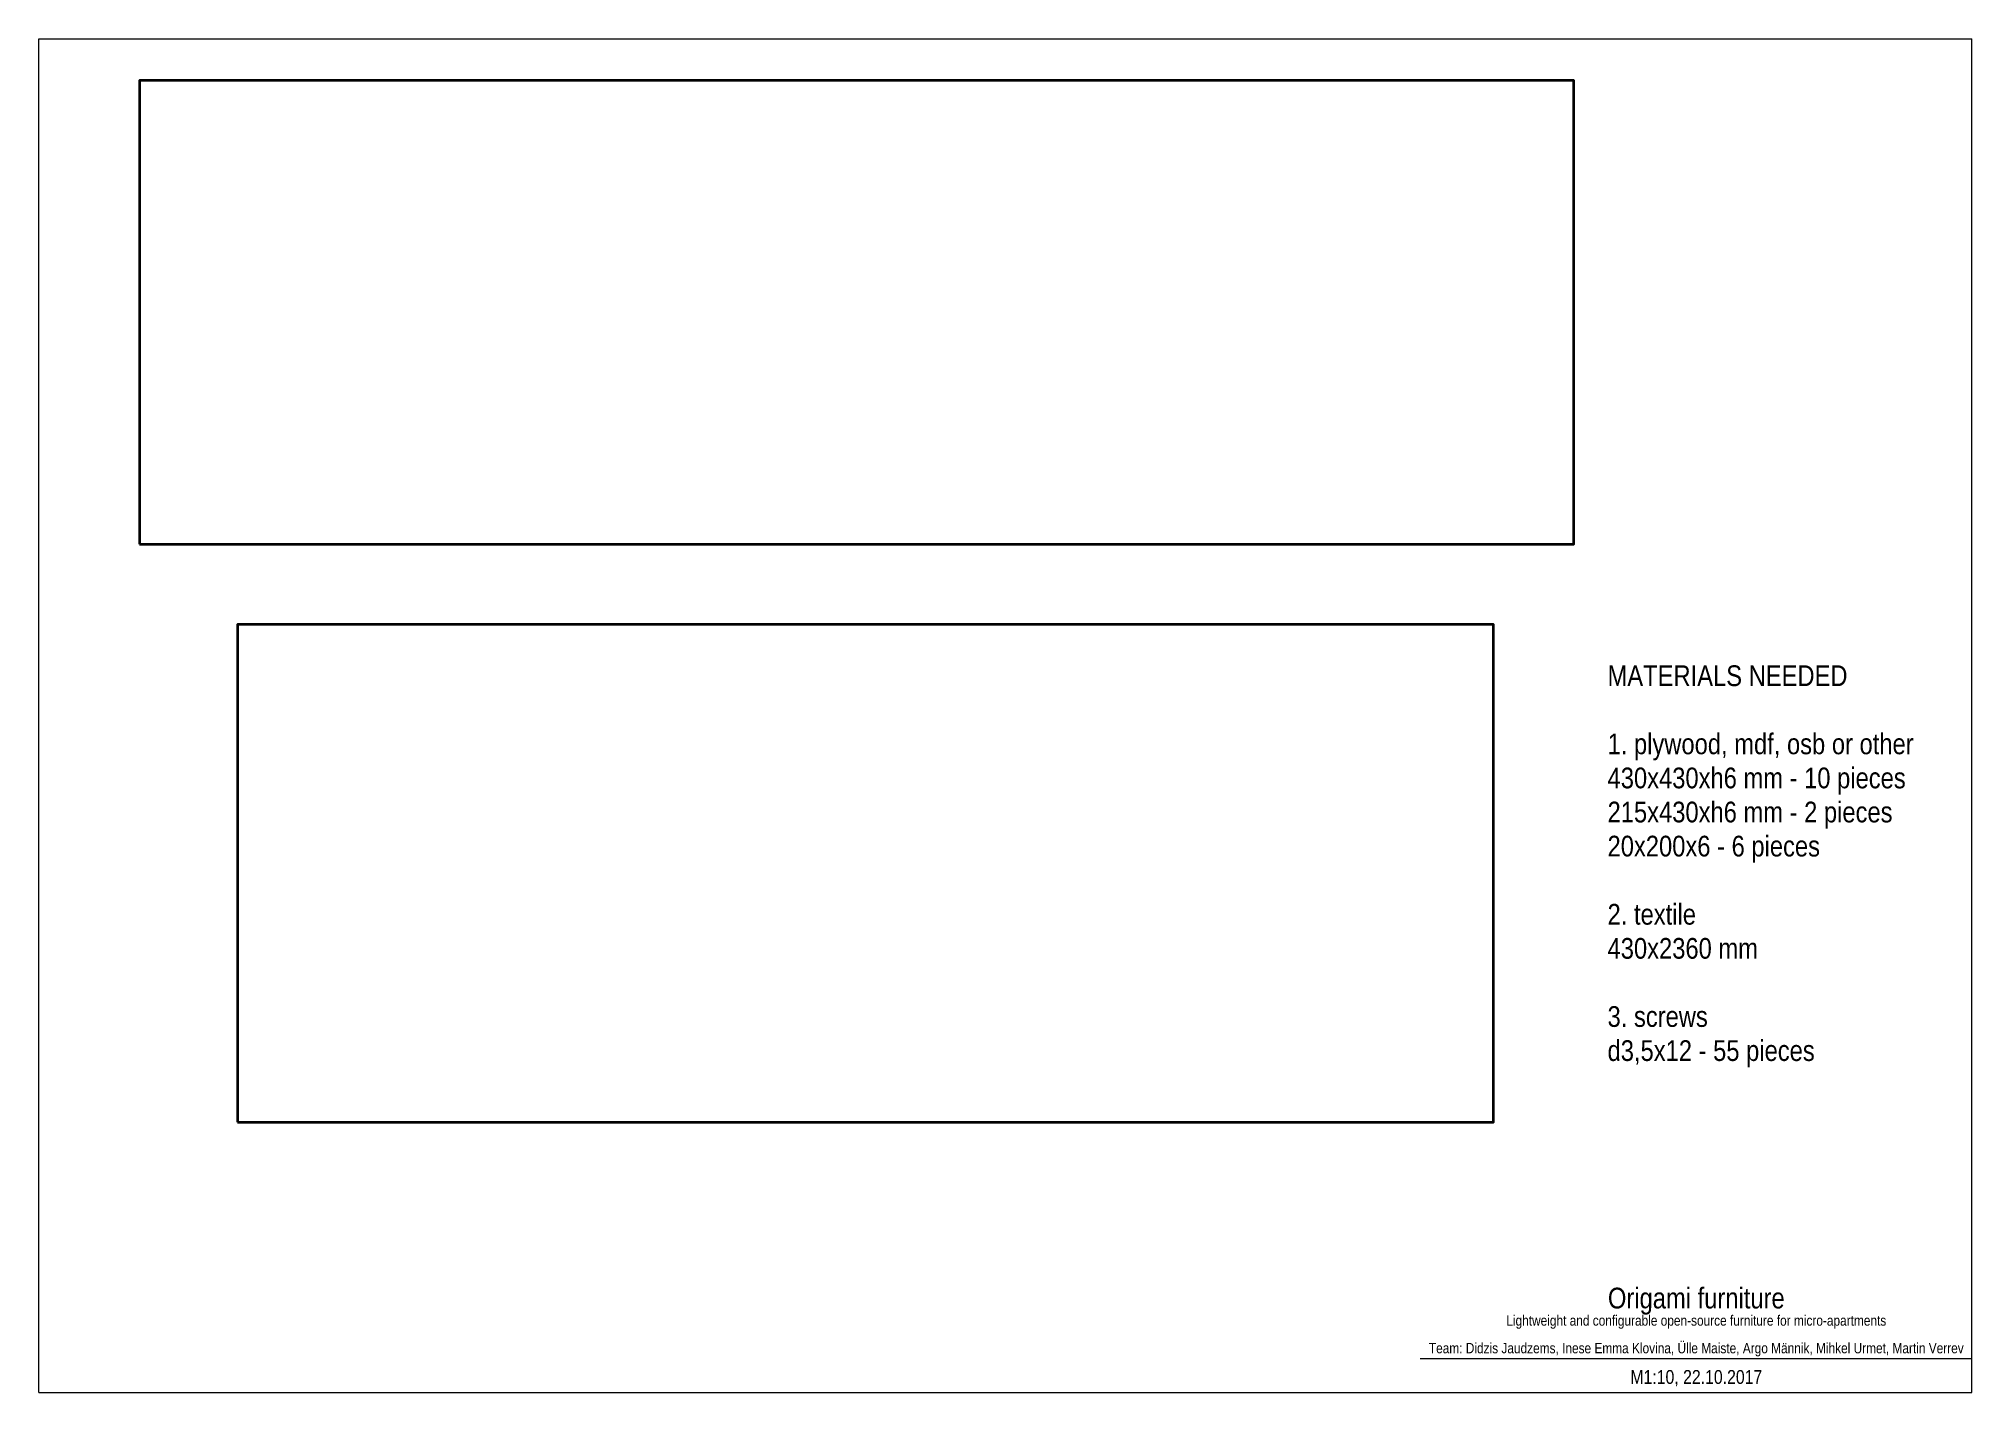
# Paper-space layout 'OrigamiFurniture 02' of a CAD drawing. Header units: millimetres. Extents: x 10 to 290, y 7 to 203.
import ezdxf

# ---------------------------------------------------------------- set-up
doc = ezdxf.new("R2010")
doc.units = ezdxf.units.MM
doc.header["$MEASUREMENT"] = 0
for name, color, linetype in [('KIRJANURK.A', 7, 'Continuous'), ('Notes', 7, 'Continuous'), ('Title Block Lines', 7, 'Continuous')]:
    doc.layers.add(name, color=color, linetype=linetype)
doc.layers.add('NonPlottable_0', color=7, linetype='Continuous', plot=False)
doc.styles.add('GENERATED_STYLE_1', font='')
doc.styles.get('GENERATED_STYLE_1').set_extended_font_data('Arial Narrow')

psp = doc.layouts.new('OrigamiFurniture 02')

# ---------------------------------------------------------------- linework, layer by layer
at = {"layer": 'KIRJANURK.A', "color": 99, "linetype": 'Continuous', "lineweight": 20}
for p, q in [((10, 203), (289.93, 203)), ((10, 7.03), (10, 203)), ((289.93, 7.03), (289.93, 203)), ((10, 7.03), (289.93, 7.03))]:
    psp.add_line(p, q, dxfattribs=at)
at = {"layer": 'NonPlottable_0', "color": 1, "linetype": 'Continuous', "lineweight": 35, "flags": 128}
for points in [[(24.58, 129.8), (232.31, 129.8), (232.31, 196.94), (24.58, 196.94)], [(38.79, 46.12), (220.65, 46.12), (220.65, 118.21), (38.79, 118.21)]]:
    psp.add_lwpolyline(points, close=True, dxfattribs=at)
at = {"layer": 'Title Block Lines', "color": 96, "linetype": 'Continuous', "lineweight": 20}
psp.add_line((290, 11.87), (210.06, 11.87), dxfattribs=at)

# ---------------------------------------------------------------- texts
at = {"layer": 'Notes', "color": 99, "linetype": 'Continuous', "lineweight": 20, "insert": (237.18, 54.1), "char_height": 3, "attachment_point": 7, "line_spacing_factor": 0.986587, "style": 'GENERATED_STYLE_1'}
psp.add_mtext('\\A1;{\\pql;\\fArial Narrow|b0|i0|c0|p34;MATERIALS NEEDED\\P\\pql;\\fArial Narrow|b0|i0|c0|p34;\\P\\pql;\\fArial Narrow|b0|i0|c0|p34;1. \\fArial Narrow|b0|i0|c0|p34;\\C1;plywood, mdf, osb or other\\P\\pql;\\fArial Narrow|b0|i0|c0|p34;\\C99;430x430xh6 mm - 10 pieces\\P\\pql;\\fArial Narrow|b0|i0|c0|p34;215x430xh6 mm - 2 pieces\\P\\pql;\\fArial Narrow|b0|i0|c0|p34;20x200x6 - 6 pieces\\P\\pql;\\fArial Narrow|b0|i0|c0|p34;\\P\\pql;\\fArial Narrow|b0|i0|c0|p34;2. textile\\P\\pql;\\fArial Narrow|b0|i0|c0|p34;430x2360 mm\\P\\pql;\\fArial Narrow|b0|i0|c0|p34;\\P\\pql;\\fArial Narrow|b0|i0|c0|p34;3. screws\\P\\pql;\\fArial Narrow|b0|i0|c0|p34;d3,5x12 - 55 pieces}', dxfattribs=at)
at = {"layer": 'Notes', "color": 96, "linetype": 'Continuous', "lineweight": 20, "insert": (250.03, 12.23), "char_height": 3, "attachment_point": 8, "line_spacing_factor": 0.799436, "style": 'GENERATED_STYLE_1'}
psp.add_mtext('\\A1;{\\pqc;\\fArial Narrow|b0|i0|c0|p34;Origami furniture\\P\\pqc;\\fArial Narrow|b0|i0|c0|p34;\\H0.500000x;Lightweight and configurable open-source furniture for micro-apartments\\P\\pql;\\fArial Narrow|b0|i0|c0|p34;\\P\\pqc;\\fArial Narrow|b0|i0|c0|p34;Team: Didzis Jaudzems, Inese Emma Klovina, Ülle Maiste, Argo Männik, Mihkel Urmet, Martin Verrev}', dxfattribs=at)
at = {"layer": 'Notes', "color": 96, "linetype": 'Continuous', "lineweight": 20, "insert": (250.03, 9.07), "char_height": 1.99907, "attachment_point": 5, "style": 'GENERATED_STYLE_1'}
psp.add_mtext('\\A1;{\\pqc;\\fArial Narrow|b0|i0|c0|p34;M\\fArial Narrow|b0|i0|c0|p34;1:10\\fArial Narrow|b0|i0|c0|p34;, \\fArial Narrow|b0|i0|c0|p34;22.10.2017}', dxfattribs=at)

# ---------------------------------------------------------------- viewports
at = {"layer": 'NonPlottable_0', "color": 1, "linetype": 'Continuous', "lineweight": 35, "view_target_point": (-249587.46, -146584.79)}
vp = psp.add_viewport(center=(128.45, 163.37), size=(207.73, 67.1437), view_center_point=(0, 0), view_height=671.4373, dxfattribs=at)
vp.dxf.flags = 0x10000  # cut along an outline
vp.dxf.clipping_boundary_handle = psp.add_lwpolyline([(24.58, 129.8), (232.31, 129.8), (232.31, 196.94), (24.58, 196.94)], format="xyb", close=True, dxfattribs={"invisible": 1}).dxf.handle
at = {"layer": 'NonPlottable_0', "color": 1, "linetype": 'Continuous', "lineweight": 35, "view_target_point": (-247626.95, -146610.87)}
vp = psp.add_viewport(center=(129.72, 82.16), size=(181.85, 72.0831), view_center_point=(0, 0), view_height=720.8309, status=3, dxfattribs=at)
vp.dxf.flags = 0x10000  # cut along an outline
vp.dxf.clipping_boundary_handle = psp.add_lwpolyline([(38.79, 46.12), (220.65, 46.12), (220.65, 118.21), (38.79, 118.21)], format="xyb", close=True, dxfattribs={"invisible": 1}).dxf.handle

doc.saveas('drawing.dxf')
